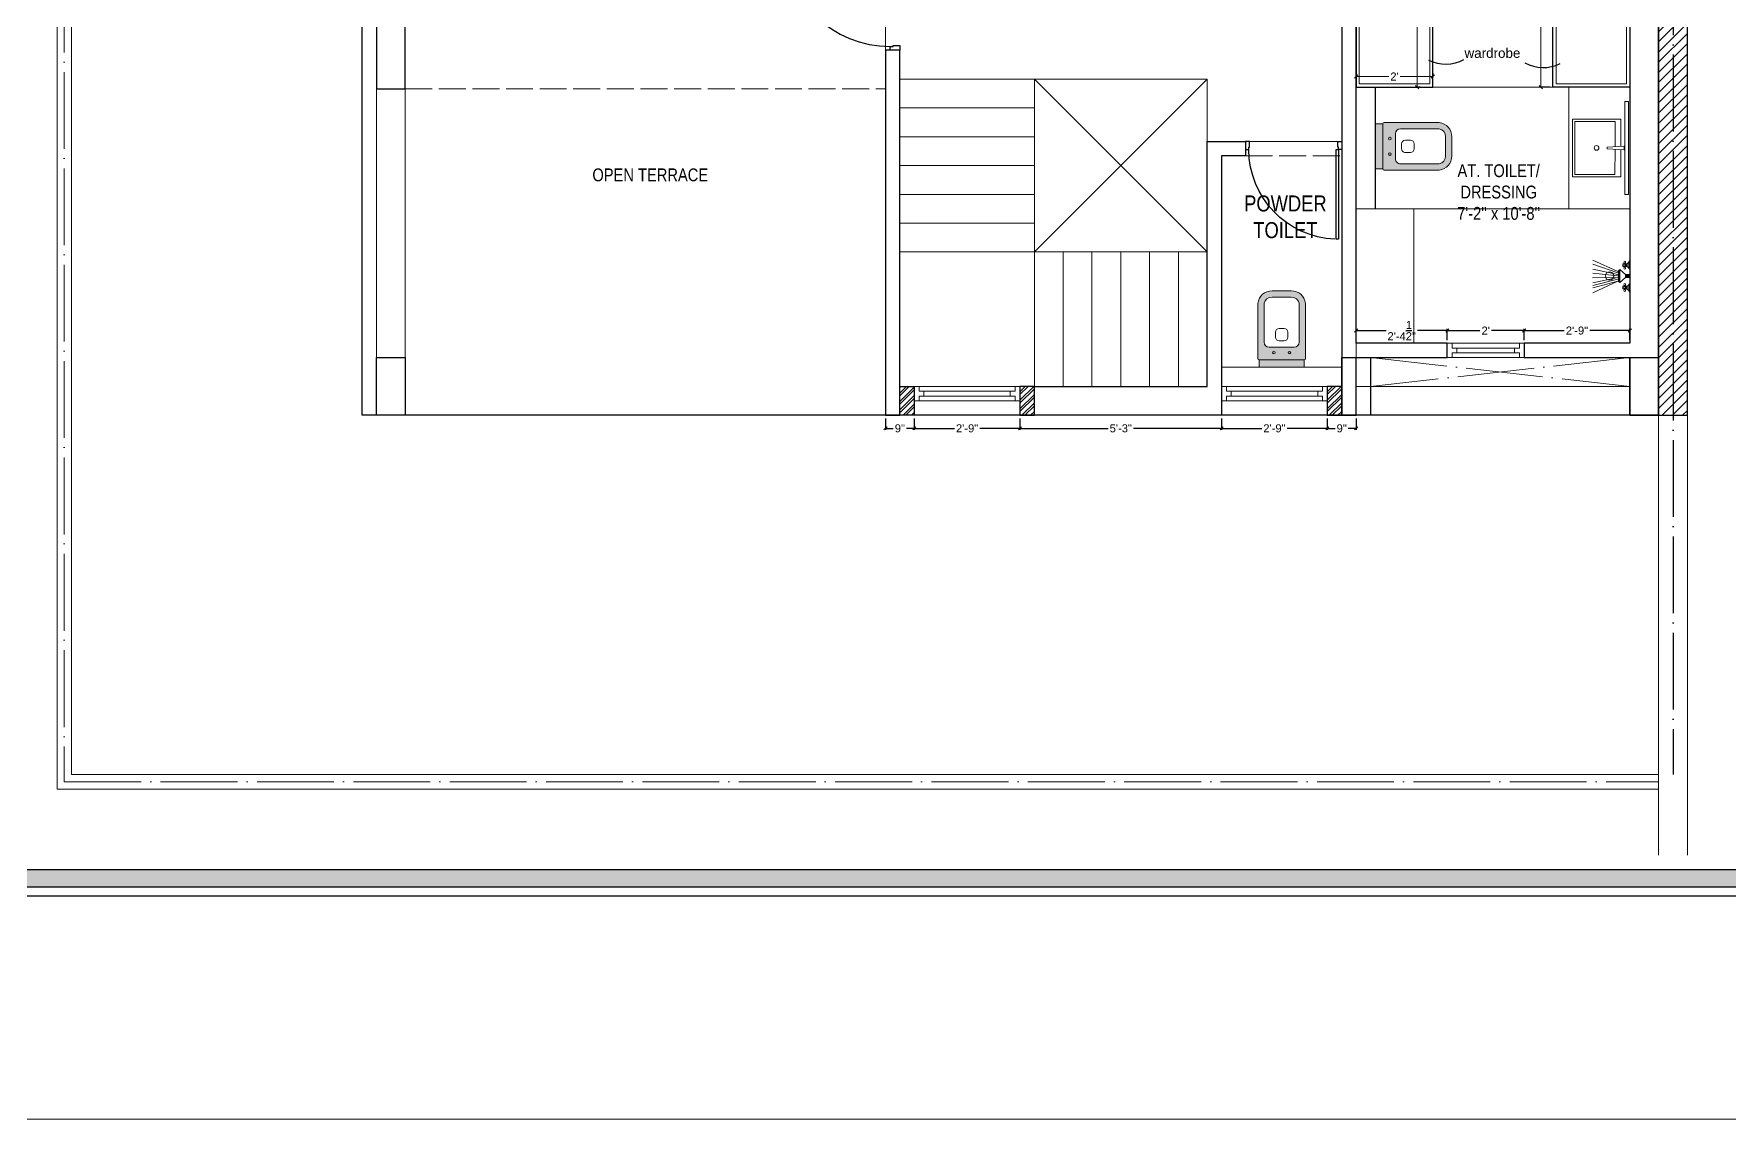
# Model space of a CAD drawing. Header units: millimetres. Extents: x 56222 to 3066687, y -650199 to -121287.
# Drawn here: x 150692 to 151222, y -178336 to -177997 of the extents above; entities that cross this region are included whole.
import ezdxf

# ---------------------------------------------------------------- set-up
doc = ezdxf.new("R2010")
doc.units = ezdxf.units.MM
doc.header["$MEASUREMENT"] = 0
doc.header["$PDMODE"] = 35
doc.linetypes.add('ACAD_ISO02W100', pattern=[15, 12, -3])
doc.linetypes.add('ACAD_ISO04W100', pattern=[30, 24, -3, 0, -3])
doc.layers.get('Defpoints').update_dxf_attribs({"color": 220})
doc.layers.add('AR DOOR', color=40, linetype='Continuous')
doc.layers.add('AR ELE-5', color=134, linetype='Continuous')
for name, color, linetype, lineweight in [('COLUMN', 1, 'Continuous', 30), ('dim05', 1, 'Continuous', 13), ('ELEVATION ( SPIRAL STAIR )', 250, 'Continuous', 9), ('FIRST FLOOR', 7, 'Continuous', 9), ('FIRST FLOOR ( TEXT )', 7, 'Continuous', 9), ('FIRST FLOOR_( STAIR )', 251, 'Continuous', 9), ('FURNITURE', 32, 'Continuous', 9), ('GROUND FLOOR', 7, 'Continuous', 9), ('GROUND FLOOR  ( HATCH )', 251, 'Continuous', 9), ('GROUND FLOOR  ( PLINE )', 251, 'Continuous', 30), ('Labelling', 1, 'Continuous', 25), ('NAME PLATE', 7, 'Continuous', 25), ('SECOND FLOOR', 7, 'Continuous', 9), ('SECOND FLOOR  ( PLINE )', 251, 'Continuous', 30), ('SECOND FLOOR ( DW_RAIL )', 7, 'Continuous', 9), ('SECOND FLOOR ( PLine )', 7, 'Continuous', 30), ('SECOND FLOOR ( TEXT )', 7, 'Continuous', 9), ('UTILITY', 48, 'Continuous', 9), ('wall', 7, 'Continuous', 30), ('X_PLOT', 1, 'Continuous', 9), ('XX~SLAB ( BEAM )~ ( DIM )', 7, 'Continuous', 9)]:
    doc.layers.add(name, color=color, linetype=linetype, lineweight=lineweight)
doc.layers.add('XX~SLAB ( PLINE )', color=251, linetype='Continuous', plot=False)
doc.styles.add('Arial', font='arial.ttf')
doc.styles.add("Cn_BT_0'-0", font='swissc.ttf')
doc.styles.add('KATHA', font='swissc.ttf')
doc.styles.get("Standard").update_dxf_attribs({"font": 'arial.ttf', "height": 6})
doc.styles.add('style4', font='ARIALN.TTF')
doc.dimstyles.new('ISO-25', dxfattribs={"dimtxt": 2.5, "dimasz": 1, "dimexe": 0.5, "dimexo": 1, "dimtad": 0, "dimdec": 1, "dimlunit": 4, "dimtxsty": 'Standard', "dimblk": 'OBLIQUE', "dimcen": 2.5, "dimclrd": 1, "dimclre": 1, "dimclrt": 5, "dimadec": 0, "dimazin": 0, "dimtfac": 1, "dimtdec": 1, "dimtmove": 0, "dimatfit": 3, "dimfxl": 1, "dimlwd": -1, "dimarcsym": 0})

# ---------------------------------------------------------------- blocks, each defined once
blk = doc.blocks.new('LAYOUT FILE')
at = {"layer": 'NAME PLATE', "true_color": 0xd39e00}
h = blk.add_hatch(color=42, dxfattribs=at)
h.paths.add_polyline_path([(3346889.83, -513806.18), (3346889.83, -514260.7), (3347535.56, -514260.7), (3347535.56, -513806.18)])
h.paths.add_polyline_path([(3346894.36, -513810.71), (3347531.03, -513810.71), (3347531.03, -514256.17), (3346894.36, -514256.17)], flags=16)
at = {"layer": 'NAME PLATE', "color": 42, "true_color": 0xd39e00}
for points in [[(3346887.56, -513803.91), (3347537.83, -513803.91), (3347537.83, -514262.96), (3346887.56, -514262.96)], [(3346889.83, -513806.18), (3347535.56, -513806.18), (3347535.56, -514260.7), (3346889.83, -514260.7)], [(3346894.36, -513810.71), (3347531.03, -513810.71), (3347531.03, -514256.17), (3346894.36, -514256.17)]]:
    blk.add_lwpolyline(points, close=True, dxfattribs=at)
blk = doc.blocks.new('A$C3EC62B37')
at = {"layer": 'FURNITURE', "lineweight": 30, "ltscale": 0.25, "true_color": 0xffffff}
h = blk.add_hatch(color=7, dxfattribs=at)
h.dxf.hatch_style = 1
h.paths.add_polyline_path([(-12.22, 0), (-12.22, 2.35), (-26.26, 2.35), (-26.26, 0)])
h.paths.add_polyline_path([(-26.26, 2.35), (-12.22, 2.35, 0.414214), (-11.83, 2.74), (-11.83, 19.96, 0.388639), (-16.24, 23.87), (-22.38, 23.87, 0.379499), (-26.65, 19.96), (-26.65, 2.74, 0.414214)])
h.paths.add_polyline_path([(-15.35, 6.26), (-23.13, 6.26, -0.414214), (-24.7, 7.83), (-24.7, 19.96, -0.349567), (-22.37, 21.91), (-16.24, 21.91, -0.364948), (-13.78, 19.96), (-13.78, 7.83, -0.414214)], flags=16)
h.paths.add_polyline_path([(-18.46, 8.22), (-20.02, 8.22, -0.414214), (-21.2, 9.39), (-21.2, 10.96, -0.414214), (-20.02, 12.13), (-18.46, 12.13, -0.414214), (-17.28, 10.96), (-17.28, 9.39, -0.414214)], flags=0)
h.paths.add_polyline_path([(-22.06, 4.53, -1), (-21.27, 4.53, -1)], flags=16)
at = {"layer": 'FURNITURE', "color": 0, "linetype": 'ByBlock', "lineweight": -2}
for p, q in [((-22.24, 23.87), (-16.24, 23.87)), ((-22.24, 21.91), (-16.24, 21.91)), ((-26.65, 2.74), (-26.65, 19.96)), ((-24.7, 7.83), (-24.7, 19.96)), ((-13.78, 7.83), (-13.78, 19.96)), ((-11.83, 2.74), (-11.83, 19.96)), ((-21.2, 9.39), (-21.2, 10.96)), ((-20.02, 12.13), (-18.46, 12.13)), ((-17.28, 9.39), (-17.28, 10.96)), ((-23.13, 6.26), (-15.35, 6.26)), ((-20.02, 8.22), (-18.46, 8.22)), ((-26.26, 2.35), (-12.22, 2.35)), ((-26.26, 2.35), (-26.26, 0)), ((-26.26, 0), (-12.22, 0)), ((-26.26, 0), (-12.22, 0)), ((-12.22, 2.35), (-12.22, 0))]:
    blk.add_line(p, q, dxfattribs=at)
for centre in [(-21.66, 4.53), (-16.81, 4.53)]:
    blk.add_circle(centre, 0.391, dxfattribs=at)
for centre, radius, start, end in [((-22.31, 19.5), 4.37, 89.0873, 174.0395), ((-22.31, 19.48), 2.44, 88.437, 168.6348), ((-16.17, 19.5), 4.37, 5.9605, 90.9127), ((-16.17, 19.48), 2.44, 11.3652, 91.563), ((-20.02, 10.96), 1.17, 90, 180), ((-18.46, 10.96), 1.17, 0, 90), ((-23.13, 7.83), 1.57, 180, 270), ((-20.02, 9.39), 1.17, 180, 270), ((-18.46, 9.39), 1.17, 270, 0), ((-15.35, 7.83), 1.57, 270, 0), ((-26.26, 2.74), 0.391, 180, 270), ((-12.22, 2.74), 0.391, 270, 0)]:
    blk.add_arc(centre, radius, start, end, dxfattribs=at)
blk = doc.blocks.new('*U571')
for points in [[(-40, 0), (0, 0), (0, 30), (10, 30), (10, 100), (-40, 100)], [(0, 0), (0, -1120), (30, -1120), (30, 0)], [(1160, 0), (1120, 0), (1120, 30), (1110, 30), (1110, 100), (1160, 100)]]:
    blk.add_lwpolyline(points, close=True)
at = {"layer": 'AR ELE-5', "linetype": 'ByBlock', "ltscale": 15}
blk.add_arc((-2, 1), 1122, 272.373, 359.9653, dxfattribs=at)
blk = doc.blocks.new('*U255')
for points in [[(0, 0), (0, 1120), (-30, 1120), (-30, 0)], [(40, 0), (0, 0), (0, -30), (-10, -30), (-10, -100), (40, -100)], [(-1160, 0), (-1120, 0), (-1120, -30), (-1110, -30), (-1110, -100), (-1160, -100)]]:
    blk.add_lwpolyline(points, close=True)
at = {"layer": 'AR ELE-5', "linetype": 'ByBlock', "ltscale": 15}
blk.add_arc((2, -1), 1122, 92.373, 179.9653, dxfattribs=at)
blk = doc.blocks.new('_Oblique')
at = {"layer": 'wall', "color": 0, "lineweight": -2}
blk.add_line((-0.5, -0.5), (0.5, 0.5), dxfattribs=at)
blk = doc.blocks.new('*D592')
at = {"layer": 'Defpoints', "color": 0, "transparency": 16777216}
for p in [(151166.71, -177966.61), (151162.94, -178014.11), (151166.71, -178014.11)]:
    blk.add_point(p, dxfattribs=at)
at = {"layer": 'dim05', "color": 1, "linetype": 'Continuous', "lineweight": -2, "transparency": 16777216}
for p, q in [((151165.71, -177966.61), (151162.44, -177966.61)), ((151165.71, -178014.11), (151162.44, -178014.11))]:
    blk.add_line(p, q, dxfattribs=at)
at = {"layer": 'dim05', "color": 1, "linetype": 'Continuous', "transparency": 16777216}
for p, q in [((151162.94, -177966.61), (151162.94, -177988.53)), ((151162.94, -178014.11), (151162.94, -177992.18))]:
    blk.add_line(p, q, dxfattribs=at)
at = {"layer": 'dim05', "color": 1, "transparency": 16777216}
for p, rotation in [((151162.94, -177966.61), 90), ((151162.94, -178014.11), 270)]:
    blk.add_blockref('_Oblique', p, dxfattribs=dict(at, rotation=rotation))
at = {"layer": 'dim05', "color": 5, "lineweight": 25, "transparency": 16777216, "insert": (151162.94, -177990.36), "char_height": 2.5, "attachment_point": 5, "rotation": 90, "style": 'Arial'}
blk.add_mtext("4'", dxfattribs=at)
blk = doc.blocks.new('*D593')
at = {"layer": 'Defpoints', "color": 0, "transparency": 16777216}
for p in [(151126.21, -177966.61), (151124.31, -178014.11), (151126.21, -178014.11)]:
    blk.add_point(p, dxfattribs=at)
at = {"layer": 'dim05', "color": 1, "linetype": 'Continuous', "lineweight": -2, "transparency": 16777216}
for p, q in [((151125.21, -177966.61), (151123.81, -177966.61)), ((151125.21, -178014.11), (151123.81, -178014.11))]:
    blk.add_line(p, q, dxfattribs=at)
at = {"layer": 'dim05', "color": 1, "linetype": 'Continuous', "transparency": 16777216}
for p, q in [((151124.31, -177966.61), (151124.31, -177988.53)), ((151124.31, -178014.11), (151124.31, -177992.18))]:
    blk.add_line(p, q, dxfattribs=at)
at = {"layer": 'dim05', "color": 1, "transparency": 16777216}
for p, rotation in [((151124.31, -177966.61), 90), ((151124.31, -178014.11), 270)]:
    blk.add_blockref('_Oblique', p, dxfattribs=dict(at, rotation=rotation))
at = {"layer": 'dim05', "color": 5, "lineweight": 25, "transparency": 16777216, "insert": (151124.31, -177990.36), "char_height": 2.5, "attachment_point": 5, "rotation": 90, "style": 'Arial'}
blk.add_mtext("4'", dxfattribs=at)
blk = doc.blocks.new('*D594')
at = {"layer": 'Defpoints', "color": 0, "transparency": 16777216}
for p in [(151105.21, -178010.8), (151129.21, -178010.8), (151129.21, -178010.8)]:
    blk.add_point(p, dxfattribs=at)
at = {"layer": 'dim05', "color": 1, "linetype": 'Continuous', "lineweight": -2, "transparency": 16777216}
for p, q in [((151105.21, -178009.8), (151105.21, -178010.3)), ((151129.21, -178009.8), (151129.21, -178010.3))]:
    blk.add_line(p, q, dxfattribs=at)
at = {"layer": 'dim05', "color": 1, "linetype": 'Continuous', "transparency": 16777216}
for p, q in [((151105.21, -178010.8), (151115.41, -178010.8)), ((151129.21, -178010.8), (151119.01, -178010.8))]:
    blk.add_line(p, q, dxfattribs=at)
at = {"layer": 'dim05', "color": 1, "transparency": 16777216, "rotation": 180}
blk.add_blockref('_Oblique', (151105.21, -178010.8), dxfattribs=at)
at = {"layer": 'dim05', "color": 1, "transparency": 16777216}
blk.add_blockref('_Oblique', (151129.21, -178010.8), dxfattribs=at)
at = {"layer": 'dim05', "color": 5, "lineweight": 25, "transparency": 16777216, "insert": (151117.21, -178010.8), "char_height": 2.5, "attachment_point": 5, "style": 'Arial'}
blk.add_mtext("2'", dxfattribs=at)
blk = doc.blocks.new('A$C07311617')
at = {"layer": 'UTILITY'}
h = blk.add_hatch(color=7, dxfattribs=at)
h.paths.add_polyline_path([(-3.13, 2.02), (-3.13, 0), (-3.74, 0), (-3.74, 0.46), (-3.74, 1.42)])
h.paths.add_polyline_path([(-3.13, 0), (-3.13, -0.46), (-3.13, -2.02), (-3.74, -1.59), (-3.74, -0.46), (-3.74, 0)])
h = blk.add_hatch(color=7, dxfattribs=at)
h.paths.add_polyline_path([(0, 0.46), (0, 0), (-1.35, 0), (-1.35, 0.46)])
h.paths.add_polyline_path([(0, 0), (0, -0.46), (-1.35, -0.46), (-1.35, 0)])
at = {"layer": 'UTILITY', "color": 7}
for p, q in [((-3.74, 1.42), (-11.52, 4.9)), ((-3.74, 0.94), (-11.52, 3.66)), ((-3.74, 0.46), (-11.52, 2.15)), ((-3.74, 0), (-11.52, 0.93)), ((-3.13, 2.02), (-3.74, 1.42)), ((-3.13, -0.46), (-3.13, 2.02)), ((-1.35, 0.46), (-3.13, 2.02)), ((-3.13, 0.46), (-3.13, 1.42)), ((-1.74, 3.79), (-1.74, 4.05)), ((-1.74, 2.99), (-1.74, 2.72)), ((-1.47, 3.79), (-1.47, 4.05)), ((-1.47, 2.99), (-1.47, 2.72)), ((-1.35, -0.46), (-1.35, 0.46)), ((-1.35, 0.46), (0, 0.46)), ((-0.8, 3.9), (-0.8, 2.88)), ((-0.27, 2.44), (-0.27, 4.33)), ((0, -0.46), (0, 0.46)), ((-3.74, -0.46), (-11.62, -0.61)), ((-3.74, -0.46), (-11.57, -2.09)), ((-3.74, -1.03), (-11.52, -2.96)), ((-3.74, -1.59), (-11.52, -5.3)), ((-3.74, -1.59), (-11.52, -3.73)), ((-3.74, -1.59), (-3.13, -2.02)), ((-3.13, -0.46), (-3.13, -2.02)), ((-1.35, -0.46), (-3.13, -2.02)), ((-1.74, -3.22), (-1.74, -2.95)), ((-1.74, -4.02), (-1.74, -4.29)), ((-1.47, -3.22), (-1.47, -2.95)), ((-1.47, -4.02), (-1.47, -4.29)), ((-1.35, -0.46), (0, -0.46)), ((-0.8, -4.13), (-0.8, -3.11)), ((-0.27, -2.68), (-0.27, -4.56))]:
    blk.add_line(p, q, dxfattribs=at)
for points in [[(-1.35, 0.46), (-3.13, 2.02)], [(-3.13, -2.02), (-1.35, -0.46)]]:
    blk.add_lwpolyline(points, dxfattribs=at)
for points in [[(-1.07, 2.99), (-2.14, 2.99), (-2.14, 3.79), (-1.07, 3.79)], [(-1.07, -3.22), (-2.14, -3.22), (-2.14, -4.02), (-1.07, -4.02)]]:
    blk.add_lwpolyline(points, close=True, dxfattribs=at)
for centre, radius in [((-6.31, 0), 1.33), ((-1.6, 4.32), 0.298), ((-1.6, 3.39), 0.298), ((-1.6, 2.45), 0.298), ((-1.6, -2.69), 0.298), ((-1.6, -3.62), 0.298), ((-1.6, -4.55), 0.298)]:
    blk.add_circle(centre, radius, dxfattribs=at)
for centre, start, end in [((-1.47, 5.26), 285.2551, 344.7449), ((-1.47, 1.52), 15.2551, 74.7449), ((-1.47, -1.75), 285.2551, 344.7449), ((-1.47, -5.49), 15.2551, 74.7449)]:
    blk.add_arc(centre, 1.52, start, end, dxfattribs=at)
blk = doc.blocks.new('*D598')
at = {"layer": 'Defpoints', "color": 0, "transparency": 16777216}
for p in [(150958.21, -178116.61), (150967.21, -178116.61), (150967.21, -178120.7)]:
    blk.add_point(p, dxfattribs=at)
at = {"layer": 'dim05', "color": 5, "linetype": 'Continuous', "lineweight": -2, "transparency": 16777216}
for p, q in [((150958.21, -178117.61), (150958.21, -178121.2)), ((150967.21, -178117.61), (150967.21, -178121.2))]:
    blk.add_line(p, q, dxfattribs=at)
at = {"layer": 'dim05', "color": 5, "linetype": 'Continuous', "lineweight": 30, "transparency": 16777216}
for p, q in [((150958.21, -178120.7), (150960.65, -178120.7)), ((150967.21, -178120.7), (150964.77, -178120.7))]:
    blk.add_line(p, q, dxfattribs=at)
at = {"layer": 'dim05', "color": 5, "lineweight": 30, "transparency": 16777216, "rotation": 180}
blk.add_blockref('_Oblique', (150958.21, -178120.7), dxfattribs=at)
at = {"layer": 'dim05', "color": 5, "lineweight": 30, "transparency": 16777216}
blk.add_blockref('_Oblique', (150967.21, -178120.7), dxfattribs=at)
at = {"layer": 'dim05', "color": 5, "lineweight": 30, "transparency": 16777216, "insert": (150962.71, -178120.7), "char_height": 2.5, "attachment_point": 5, "style": 'Arial'}
blk.add_mtext('9"', dxfattribs=at)
blk = doc.blocks.new('*D599')
at = {"layer": 'Defpoints', "color": 0, "transparency": 16777216}
for p in [(150967.21, -178116.61), (151000.21, -178116.61), (151000.21, -178120.7)]:
    blk.add_point(p, dxfattribs=at)
at = {"layer": 'dim05', "color": 5, "linetype": 'Continuous', "lineweight": -2, "transparency": 16777216}
for p, q in [((150967.21, -178117.61), (150967.21, -178121.2)), ((151000.21, -178117.61), (151000.21, -178121.2))]:
    blk.add_line(p, q, dxfattribs=at)
at = {"layer": 'dim05', "color": 5, "linetype": 'Continuous', "lineweight": 30, "transparency": 16777216}
for p, q in [((150967.21, -178120.7), (150979.74, -178120.7)), ((151000.21, -178120.7), (150987.68, -178120.7))]:
    blk.add_line(p, q, dxfattribs=at)
at = {"layer": 'dim05', "color": 5, "lineweight": 30, "transparency": 16777216, "rotation": 180}
blk.add_blockref('_Oblique', (150967.21, -178120.7), dxfattribs=at)
at = {"layer": 'dim05', "color": 5, "lineweight": 30, "transparency": 16777216}
blk.add_blockref('_Oblique', (151000.21, -178120.7), dxfattribs=at)
at = {"layer": 'dim05', "color": 5, "lineweight": 30, "transparency": 16777216, "insert": (150983.71, -178120.7), "char_height": 2.5, "attachment_point": 5, "style": 'Arial'}
blk.add_mtext('2\'-9"', dxfattribs=at)
blk = doc.blocks.new('*D600')
at = {"layer": 'Defpoints', "color": 0, "transparency": 16777216}
for p in [(151000.21, -178116.61), (151063.21, -178116.61), (151063.21, -178120.7)]:
    blk.add_point(p, dxfattribs=at)
at = {"layer": 'dim05', "color": 5, "linetype": 'Continuous', "lineweight": -2, "transparency": 16777216}
for p, q in [((151000.21, -178117.61), (151000.21, -178121.2)), ((151063.21, -178117.61), (151063.21, -178121.2))]:
    blk.add_line(p, q, dxfattribs=at)
at = {"layer": 'dim05', "color": 5, "linetype": 'Continuous', "lineweight": 30, "transparency": 16777216}
for p, q in [((151000.21, -178120.7), (151027.76, -178120.7)), ((151063.21, -178120.7), (151035.66, -178120.7))]:
    blk.add_line(p, q, dxfattribs=at)
at = {"layer": 'dim05', "color": 5, "lineweight": 30, "transparency": 16777216, "rotation": 180}
blk.add_blockref('_Oblique', (151000.21, -178120.7), dxfattribs=at)
at = {"layer": 'dim05', "color": 5, "lineweight": 30, "transparency": 16777216}
blk.add_blockref('_Oblique', (151063.21, -178120.7), dxfattribs=at)
at = {"layer": 'dim05', "color": 5, "lineweight": 30, "transparency": 16777216, "insert": (151031.71, -178120.7), "char_height": 2.5, "attachment_point": 5, "style": 'Arial'}
blk.add_mtext('5\'-3"', dxfattribs=at)
blk = doc.blocks.new('*D601')
at = {"layer": 'Defpoints', "color": 0, "transparency": 16777216}
for p in [(151063.21, -178116.61), (151096.21, -178116.61), (151096.21, -178120.7)]:
    blk.add_point(p, dxfattribs=at)
at = {"layer": 'dim05', "color": 5, "linetype": 'Continuous', "lineweight": -2, "transparency": 16777216}
for p, q in [((151063.21, -178117.61), (151063.21, -178121.2)), ((151096.21, -178117.61), (151096.21, -178121.2))]:
    blk.add_line(p, q, dxfattribs=at)
at = {"layer": 'dim05', "color": 5, "linetype": 'Continuous', "lineweight": 30, "transparency": 16777216}
for p, q in [((151063.21, -178120.7), (151075.74, -178120.7)), ((151096.21, -178120.7), (151083.68, -178120.7))]:
    blk.add_line(p, q, dxfattribs=at)
at = {"layer": 'dim05', "color": 5, "lineweight": 30, "transparency": 16777216, "rotation": 180}
blk.add_blockref('_Oblique', (151063.21, -178120.7), dxfattribs=at)
at = {"layer": 'dim05', "color": 5, "lineweight": 30, "transparency": 16777216}
blk.add_blockref('_Oblique', (151096.21, -178120.7), dxfattribs=at)
at = {"layer": 'dim05', "color": 5, "lineweight": 30, "transparency": 16777216, "insert": (151079.71, -178120.7), "char_height": 2.5, "attachment_point": 5, "style": 'Arial'}
blk.add_mtext('2\'-9"', dxfattribs=at)
blk = doc.blocks.new('*D602')
at = {"layer": 'Defpoints', "color": 0, "transparency": 16777216}
for p in [(151096.21, -178116.61), (151105.21, -178116.61), (151105.21, -178120.7)]:
    blk.add_point(p, dxfattribs=at)
at = {"layer": 'dim05', "color": 5, "linetype": 'Continuous', "lineweight": -2, "transparency": 16777216}
for p, q in [((151096.21, -178117.61), (151096.21, -178121.2)), ((151105.21, -178117.61), (151105.21, -178121.2))]:
    blk.add_line(p, q, dxfattribs=at)
at = {"layer": 'dim05', "color": 5, "linetype": 'Continuous', "lineweight": 30, "transparency": 16777216}
for p, q in [((151096.21, -178120.7), (151098.65, -178120.7)), ((151105.21, -178120.7), (151102.77, -178120.7))]:
    blk.add_line(p, q, dxfattribs=at)
at = {"layer": 'dim05', "color": 5, "lineweight": 30, "transparency": 16777216, "rotation": 180}
blk.add_blockref('_Oblique', (151096.21, -178120.7), dxfattribs=at)
at = {"layer": 'dim05', "color": 5, "lineweight": 30, "transparency": 16777216}
blk.add_blockref('_Oblique', (151105.21, -178120.7), dxfattribs=at)
at = {"layer": 'dim05', "color": 5, "lineweight": 30, "transparency": 16777216, "insert": (151100.71, -178120.7), "char_height": 2.5, "attachment_point": 5, "style": 'Arial'}
blk.add_mtext('9"', dxfattribs=at)
blk = doc.blocks.new('*D603')
at = {"layer": 'Defpoints', "color": 0, "transparency": 16777216}
for p in [(151133.7, -178090.16), (151105.21, -178094.11), (151133.7, -178094.11)]:
    blk.add_point(p, dxfattribs=at)
at = {"layer": 'dim05', "color": 5, "linetype": 'Continuous', "lineweight": -2, "transparency": 16777216}
for p, q in [((151105.21, -178093.11), (151105.21, -178089.66)), ((151133.7, -178093.11), (151133.7, -178089.66))]:
    blk.add_line(p, q, dxfattribs=at)
at = {"layer": 'dim05', "color": 5, "linetype": 'Continuous', "lineweight": 30, "transparency": 16777216}
for p, q in [((151105.21, -178090.16), (151114.58, -178090.16)), ((151133.7, -178090.16), (151124.34, -178090.16))]:
    blk.add_line(p, q, dxfattribs=at)
at = {"layer": 'dim05', "color": 5, "lineweight": 30, "transparency": 16777216, "rotation": 180}
blk.add_blockref('_Oblique', (151105.21, -178090.16), dxfattribs=at)
at = {"layer": 'dim05', "color": 5, "lineweight": 30, "transparency": 16777216}
blk.add_blockref('_Oblique', (151133.7, -178090.16), dxfattribs=at)
at = {"layer": 'dim05', "color": 5, "lineweight": 30, "transparency": 16777216, "insert": (151119.46, -178090.16), "char_height": 2.5, "attachment_point": 5, "style": 'Arial'}
blk.add_mtext('2\'-4{\\H1x;\\S1/2;}"', dxfattribs=at)
blk = doc.blocks.new('*D604')
at = {"layer": 'Defpoints', "color": 0, "transparency": 16777216}
for p in [(151157.7, -178090.16), (151133.7, -178094.11), (151157.7, -178094.11)]:
    blk.add_point(p, dxfattribs=at)
at = {"layer": 'dim05', "color": 5, "linetype": 'Continuous', "lineweight": -2, "transparency": 16777216}
for p, q in [((151133.7, -178093.11), (151133.7, -178089.66)), ((151157.7, -178093.11), (151157.7, -178089.66))]:
    blk.add_line(p, q, dxfattribs=at)
at = {"layer": 'dim05', "color": 5, "linetype": 'Continuous', "lineweight": 30, "transparency": 16777216}
for p, q in [((151133.7, -178090.16), (151143.91, -178090.16)), ((151157.7, -178090.16), (151147.5, -178090.16))]:
    blk.add_line(p, q, dxfattribs=at)
at = {"layer": 'dim05', "color": 5, "lineweight": 30, "transparency": 16777216, "rotation": 180}
blk.add_blockref('_Oblique', (151133.7, -178090.16), dxfattribs=at)
at = {"layer": 'dim05', "color": 5, "lineweight": 30, "transparency": 16777216}
blk.add_blockref('_Oblique', (151157.7, -178090.16), dxfattribs=at)
at = {"layer": 'dim05', "color": 5, "lineweight": 30, "transparency": 16777216, "insert": (151145.7, -178090.16), "char_height": 2.5, "attachment_point": 5, "style": 'Arial'}
blk.add_mtext("2'", dxfattribs=at)
blk = doc.blocks.new('*D605')
at = {"layer": 'Defpoints', "color": 0, "transparency": 16777216}
for p in [(151190.71, -178090.16), (151157.7, -178094.11), (151190.71, -178094.11)]:
    blk.add_point(p, dxfattribs=at)
at = {"layer": 'dim05', "color": 5, "linetype": 'Continuous', "lineweight": -2, "transparency": 16777216}
for p, q in [((151157.7, -178093.11), (151157.7, -178089.66)), ((151190.71, -178093.11), (151190.71, -178089.66))]:
    blk.add_line(p, q, dxfattribs=at)
at = {"layer": 'dim05', "color": 5, "linetype": 'Continuous', "lineweight": 30, "transparency": 16777216}
for p, q in [((151157.7, -178090.16), (151170.24, -178090.16)), ((151190.71, -178090.16), (151178.18, -178090.16))]:
    blk.add_line(p, q, dxfattribs=at)
at = {"layer": 'dim05', "color": 5, "lineweight": 30, "transparency": 16777216, "rotation": 180}
blk.add_blockref('_Oblique', (151157.7, -178090.16), dxfattribs=at)
at = {"layer": 'dim05', "color": 5, "lineweight": 30, "transparency": 16777216}
blk.add_blockref('_Oblique', (151190.71, -178090.16), dxfattribs=at)
at = {"layer": 'dim05', "color": 5, "lineweight": 30, "transparency": 16777216, "insert": (151174.21, -178090.16), "char_height": 2.5, "attachment_point": 5, "style": 'Arial'}
blk.add_mtext('2\'-9"', dxfattribs=at)

msp = doc.modelspace()

# ---------------------------------------------------------------- hatches: boundary and pattern name
at = {"layer": 'GROUND FLOOR  ( HATCH )'}
h = msp.add_hatch(dxfattribs=at)
h.set_pattern_fill('ANSI31', color=6, scale=18, style=0)
h.set_pattern_definition([(45, (34668.0232, -15497.4311), (-1.590990258, 1.590990258), [])])
h.paths.add_polyline_path([(151208.7092, -177773.1055), (151199.7092, -177773.1055), (151199.7092, -178116.6055), (151208.7092, -178116.6055)])
at = {"layer": 'GROUND FLOOR  ( PLINE )', "lineweight": 5}
h = msp.add_hatch(dxfattribs=at)
h.set_pattern_fill('ANSI32', color=3, scale=5)
h.set_pattern_definition([(45, (1731.0656, -729.5628), (-1.325825215, 1.325825215), []), (45, (1731.9495, -729.5628), (-1.325825215, 1.325825215), [])])
h.paths.add_polyline_path([(150967.2092, -178107.6055), (150962.7092, -178107.6055), (150962.7092, -178116.6055), (150967.2092, -178116.6055)])
h.paths.add_polyline_path([(151004.7092, -178107.6055), (151000.2092, -178107.6055), (151000.2092, -178116.6055), (151004.7092, -178116.6055)])
h.paths.add_polyline_path([(151100.7092, -178107.6055), (151100.7092, -178116.6055)], flags=17)
h = msp.add_hatch(dxfattribs=at)
h.set_pattern_fill('ANSI32', color=3, scale=5)
h.set_pattern_definition([(45, (1827.0656, -729.5628), (-1.325825215, 1.325825215), []), (45, (1827.9495, -729.5628), (-1.325825215, 1.325825215), [])])
h.paths.add_polyline_path([(151100.7092, -178107.6055), (151096.2092, -178107.6055), (151096.2092, -178116.6055), (151100.7092, -178116.6055)])
h.paths.add_polyline_path([(151196.7092, -178107.6055), (151196.7092, -178116.6055)], flags=17)

# ---------------------------------------------------------------- linework, layer by layer
at = {"layer": 'COLUMN'}
for points in [[(150799.2092, -178098.6055), (150808.2092, -178098.6055), (150808.2092, -178116.6055), (150799.2092, -178116.6055)], [(151100.7092, -178098.6055), (151109.7092, -178098.6055), (151109.7092, -178116.6055), (151100.7092, -178116.6055)], [(151190.7092, -178098.6055), (151199.7092, -178098.6055), (151199.7092, -178116.6055), (151190.7092, -178116.6055)]]:
    msp.add_lwpolyline(points, close=True, dxfattribs=at)
at = {"layer": 'ELEVATION ( SPIRAL STAIR )', "color": 5}
msp.add_lwpolyline([(151189.1619, -178047.6651), (151190.3184, -178047.6651), (151190.3184, -178018.5662), (151189.1619, -178018.5662)], close=True, dxfattribs=at)
at = {"layer": 'FIRST FLOOR', "color": 1}
msp.add_line((151004.7092, -178107.6055), (151004.7092, -178116.6055), dxfattribs=at)
at = {"layer": 'FIRST FLOOR_( STAIR )'}
for p, q in [((151004.7092, -178011.6055), (150962.7092, -178011.6055)), ((151004.7092, -178011.6055), (151004.7092, -178107.6055)), ((151004.7092, -178020.6055), (150962.7092, -178020.6055)), ((151004.7092, -178029.6055), (150962.7092, -178029.6055)), ((151004.7092, -178038.6055), (150962.7092, -178038.6055)), ((151004.7092, -178047.6055), (150962.7092, -178047.6055)), ((151004.7092, -178056.6055), (150962.7092, -178056.6055)), ((151058.7092, -178065.6055), (150962.7092, -178065.6055)), ((151013.7092, -178065.6055), (151013.7092, -178107.6055)), ((151022.7092, -178065.6055), (151022.7092, -178107.6055)), ((151031.7092, -178065.6055), (151031.7092, -178107.6055)), ((151040.7092, -178065.6055), (151040.7092, -178107.6055)), ((151049.7092, -178065.6055), (151049.7092, -178107.6055))]:
    msp.add_line(p, q, dxfattribs=at)
at = {"layer": 'FURNITURE'}
msp.add_line((151171.7092, -178052.1055), (151171.7092, -178014.1055), dxfattribs=at)
at = {"layer": 'FURNITURE', "lineweight": 30}
msp.add_lwpolyline([(151105.2092, -177966.6055), (151105.2092, -178014.1055), (151129.2092, -178014.1055), (151129.2092, -177966.6055), (151105.2092, -177966.6055)], dxfattribs=at)
at = {"layer": 'FURNITURE'}
for points in [[(151106.2092, -177967.6055), (151106.2092, -178013.1055), (151128.2092, -178013.1055), (151128.2092, -177967.6055)], [(151189.7092, -177967.6055), (151189.7092, -178013.1055), (151167.7092, -178013.1055), (151167.7092, -177967.6055)], [(151183.668, -178032.8263), (151183.6676, -178033.3979), (151188.9644, -178033.6558), (151188.9651, -178032.5756)], [(151105.2092, -178052.1055), (151123.2092, -178052.1055), (151123.2092, -178094.1055), (151105.2092, -178094.1055)]]:
    msp.add_lwpolyline(points, close=True, dxfattribs=at)
at = {"layer": 'FURNITURE', "lineweight": 30}
msp.add_lwpolyline([(151166.7092, -177966.6055), (151190.7092, -177966.6055), (151190.7092, -178014.1055), (151166.7092, -178014.1055)], close=True, dxfattribs=at)
at = {"layer": 'FURNITURE'}
for points in [[(151187.8842, -178033.6032), (151187.8697, -178042.1143), (151172.7758, -178042.1055), (151172.7964, -178024.1055), (151187.8903, -178024.1143), (151187.8848, -178032.6267)], [(151186.0838, -178033.5156), (151186.0698, -178041.3929), (151173.4964, -178041.3858), (151173.5161, -178024.8262), (151186.0894, -178024.8332), (151186.0843, -178032.7119)]]:
    msp.add_lwpolyline(points, dxfattribs=at)
msp.add_circle((151180.3227, -178033.1099), 0.7202, dxfattribs=at)
at = {"layer": 'GROUND FLOOR'}
for p, q in [((151199.7092, -177733.0566), (151199.7092, -178253.9895)), ((151208.7092, -177733.0566), (151208.7092, -178253.9895)), ((150699.4592, -177766.3555), (150699.4592, -178233.3555)), ((150703.9592, -177770.8555), (150703.9592, -178228.8555)), ((151105.2092, -178014.1055), (151190.7092, -178014.1055)), ((151105.2092, -178052.1055), (151190.7092, -178052.1055)), ((150703.9592, -178228.8555), (151199.7092, -178228.8555)), ((150699.4592, -178233.3555), (151199.7092, -178233.3555))]:
    msp.add_line(p, q, dxfattribs=at)
at = {"layer": 'GROUND FLOOR', "color": 1, "linetype": 'ACAD_ISO04W100'}
msp.add_line((151204.2092, -177733.0566), (151204.2092, -178116.6055), dxfattribs=at)
msp.add_lwpolyline([(151199.7092, -177768.6055), (150701.7092, -177768.6055), (150701.7092, -178231.1055), (151199.7092, -178231.1055)], dxfattribs=at)
at = {"layer": 'GROUND FLOOR', "color": 6, "lineweight": 30}
msp.add_lwpolyline([(151208.7092, -177773.1055), (151199.7092, -177773.1055), (151199.7092, -178116.6055), (151208.7092, -178116.6055)], close=True, dxfattribs=at)
at = {"layer": 'GROUND FLOOR  ( PLINE )'}
msp.add_lwpolyline([(151111.2092, -178014.1055), (151111.2092, -178052.1055)], dxfattribs=at)
at = {"layer": 'GROUND FLOOR  ( PLINE )', "color": 3}
for points in [[(150962.7092, -178107.6055), (150967.2092, -178107.6055), (150967.2092, -178116.6055), (150962.7092, -178116.6055)], [(151004.7092, -178107.6055), (151000.2092, -178107.6055), (151000.2092, -178116.6055), (151004.7092, -178116.6055)], [(151100.7092, -178107.6055), (151096.2092, -178107.6055), (151096.2092, -178116.6055), (151100.7092, -178116.6055)]]:
    msp.add_lwpolyline(points, close=True, dxfattribs=at)
at = {"layer": 'Labelling', "color": 1}
for centre, start, end in [((151133.2003, -177995.0423, 0.0693), 243.327677, 298.632473), ((151163.6127, -177996.136, 0.0693), 241.367527, 296.672323)]:
    msp.add_arc(centre, 11.8685, start, end, dxfattribs=at)
at = {"layer": 'SECOND FLOOR'}
for p, q in [((150799.2092, -177806.1055), (150799.2092, -178116.6055)), ((150808.2092, -178116.6055), (150808.2092, -177966.6055)), ((150958.2092, -178116.6055), (150958.2092, -177966.6055)), ((151100.7092, -177966.6055), (151100.7092, -178116.6055)), ((151105.2092, -177966.6055), (151105.2092, -178116.6055)), ((151190.7092, -177966.6055), (151190.7092, -178094.1055)), ((150958.2092, -178002.6055), (150962.7092, -178002.6055)), ((150962.7092, -178116.6055), (150962.7092, -178002.6055)), ((150808.2092, -178014.6055), (150799.2092, -178014.6055)), ((151058.7092, -178031.1055), (151058.7092, -178107.6055)), ((151100.7092, -178031.1055), (151058.7092, -178031.1055)), ((151070.7092, -178035.6055), (151063.2092, -178035.6055)), ((151063.2092, -178035.6055), (151063.2092, -178116.6055)), ((151105.2092, -178094.1055), (151190.7092, -178094.1055)), ((151100.7092, -178101.6055), (151063.2092, -178101.6055)), ((151105.2092, -178098.6055), (151190.7092, -178098.6055)), ((151190.7092, -178098.6055), (151190.7092, -178116.6055)), ((151058.7092, -178107.6055), (150962.7092, -178107.6055)), ((151100.7092, -178107.6055), (151063.2092, -178107.6055)), ((151190.7092, -178107.6055), (151105.2092, -178107.6055)), ((151199.7092, -178116.6055), (150799.2092, -178116.6055))]:
    msp.add_line(p, q, dxfattribs=at)
at = {"layer": 'SECOND FLOOR', "linetype": 'ACAD_ISO02W100', "ltscale": 0.7}
msp.add_line((151070.7092, -178035.6055), (151100.7092, -178035.6055), dxfattribs=at)
at = {"layer": 'SECOND FLOOR', "color": 1, "linetype": 'ACAD_ISO04W100'}
for p, q in [((151109.7092, -178098.6055), (151190.7092, -178107.6055)), ((151190.7092, -178098.6055), (151109.7092, -178107.6055))]:
    msp.add_line(p, q, dxfattribs=at)
at = {"layer": 'SECOND FLOOR', "color": 1, "linetype": 'ACAD_ISO02W100', "ltscale": 0.7}
msp.add_lwpolyline([(150808.2092, -178014.6055), (150958.2092, -178014.6055)], dxfattribs=at)
at = {"layer": 'SECOND FLOOR  ( PLINE )'}
for points in [[(151199.7092, -177806.1055), (151154.7092, -177806.1055), (151154.7092, -177810.6055), (151190.7092, -177810.6055), (151190.7092, -177962.1055), (151159.2092, -177962.1055), (151159.2092, -177966.6055), (151190.7092, -177966.6055), (151190.7092, -178094.1055), (151157.7041, -178094.1055), (151157.7041, -178098.6055), (151190.7092, -178098.6055), (151190.7092, -178116.6055), (151199.7092, -178116.6055)], [(150841.2092, -177962.1055), (150808.2092, -177962.1055), (150808.2092, -177913.3555), (150803.7092, -177913.3555), (150799.2092, -177913.3555), (150799.2092, -178014.6055), (150808.2092, -178014.6055), (150808.2092, -177966.6055), (150841.2092, -177966.6055)], [(150962.7092, -178002.6055), (150958.2092, -178002.6055), (150958.2092, -178116.6055), (150962.7092, -178116.6055)]]:
    msp.add_lwpolyline(points, close=True, dxfattribs=at)
at = {"layer": 'SECOND FLOOR ( DW_RAIL )', "color": 3}
for points in [[(151157.7041, -178094.1055), (151156.2041, -178094.1055), (151156.2041, -178095.6055), (151154.7041, -178095.6055), (151154.7041, -178097.1055), (151136.7041, -178097.1055), (151136.7041, -178095.6055), (151135.2041, -178095.6055), (151135.2041, -178094.1055), (151133.7041, -178094.1055), (151133.7041, -178098.6055), (151135.2041, -178098.6055), (151135.2041, -178097.1055), (151136.7041, -178097.1055), (151136.7041, -178095.6055), (151154.7041, -178095.6055), (151154.7041, -178097.1055), (151156.2041, -178097.1055), (151156.2041, -178098.6055), (151157.7041, -178098.6055), (151157.7041, -178094.1055), (151133.7041, -178094.1055), (151133.7041, -178098.6055), (151157.7041, -178098.6055)], [(151000.2092, -178107.6055), (150998.7092, -178107.6055), (150998.7092, -178109.1055), (150997.2092, -178109.1055), (150997.2092, -178110.6055), (150970.2092, -178110.6055), (150970.2092, -178109.1055), (150968.7092, -178109.1055), (150968.7092, -178107.6055), (150967.2092, -178107.6055), (150967.2092, -178112.1055), (150968.7092, -178112.1055), (150968.7092, -178110.6055), (150970.2092, -178110.6055), (150970.2092, -178109.1055), (150997.2092, -178109.1055), (150997.2092, -178110.6055), (150998.7092, -178110.6055), (150998.7092, -178112.1055), (151000.2092, -178112.1055), (151000.2092, -178107.6055), (150967.2092, -178107.6055), (150967.2092, -178112.1055), (151000.2092, -178112.1055)], [(151096.2092, -178107.6055), (151094.7092, -178107.6055), (151094.7092, -178109.1055), (151093.2092, -178109.1055), (151093.2092, -178110.6055), (151066.2092, -178110.6055), (151066.2092, -178109.1055), (151064.7092, -178109.1055), (151064.7092, -178107.6055), (151063.2092, -178107.6055), (151063.2092, -178112.1055), (151064.7092, -178112.1055), (151064.7092, -178110.6055), (151066.2092, -178110.6055), (151066.2092, -178109.1055), (151093.2092, -178109.1055), (151093.2092, -178110.6055), (151094.7092, -178110.6055), (151094.7092, -178112.1055), (151096.2092, -178112.1055), (151096.2092, -178107.6055), (151063.2092, -178107.6055), (151063.2092, -178112.1055), (151096.2092, -178112.1055)]]:
    msp.add_lwpolyline(points, close=True, dxfattribs=at)
at = {"layer": 'SECOND FLOOR ( PLine )'}
for points in [[(151105.2092, -178098.6055), (151133.7041, -178098.6055), (151133.7041, -178094.1055), (151105.2092, -178094.1055), (151105.2092, -177966.6055), (151129.2092, -177966.6055), (151129.2092, -177962.1055), (151100.7092, -177962.1055), (151100.7092, -177966.6055), (151100.7092, -177966.6055), (151100.7092, -178116.6055), (151105.2092, -178116.6055)], [(151063.2092, -178031.1055), (151070.7092, -178031.1055), (151070.7092, -178035.6055), (151063.2092, -178035.6055), (151063.2092, -178035.6055), (151063.2092, -178116.6055), (151004.7092, -178116.6055), (151004.7092, -178107.6055), (151058.7092, -178107.6055), (151058.7092, -178031.1055)]]:
    msp.add_lwpolyline(points, close=True, dxfattribs=at)
at = {"layer": 'X_PLOT', "linetype": 'ACAD_ISO04W100', "lineweight": 30}
msp.add_line((151204.2092, -177733.0566), (151204.2092, -178228.8555), dxfattribs=at)
at = {"layer": 'XX~SLAB ( BEAM )~ ( DIM )'}
for p, q in [((151058.7092, -178065.6055), (151004.7092, -178011.6055)), ((151004.7092, -178065.6055), (151058.7092, -178011.6055))]:
    msp.add_line(p, q, dxfattribs=at)
for points in [[(149747.6356, -177652.2174), (152273.4285, -177652.2174), (152273.4285, -178336.4491), (149747.6356, -178336.4491)], [(151004.7092, -178011.6055), (151058.7092, -178011.6055), (151058.7092, -178065.6055), (151004.7092, -178065.6055)]]:
    msp.add_lwpolyline(points, close=True, dxfattribs=at)
at = {"layer": 'XX~SLAB ( PLINE )'}
msp.add_lwpolyline([(150794.7092, -177806.1055), (151199.7092, -177806.1055), (151199.7092, -178116.6055), (151190.7092, -178116.6055), (151170.9045, -178116.6055), (151130.5674, -178116.6055), (151105.2092, -178116.6055), (150958.2092, -178116.6055), (150884.9656, -178116.6055), (150794.7092, -178116.6055)], close=True, dxfattribs=at)

# ---------------------------------------------------------------- block references
at = {"layer": 'AR DOOR', "linetype": 'ByBlock', "lineweight": -2, "extrusion": (0, 0, -1), "xscale": -0.02999999999996949, "yscale": 0.02999999999996949, "zscale": -0.02999999999996949, "rotation": 270}
msp.add_blockref('*U255', (-150959.7092, -177967.8055), dxfattribs=at)
at = {"layer": 'AR DOOR', "linetype": 'ByBlock', "lineweight": -2, "extrusion": (0, 0, -1), "xscale": 0.02500000000004618, "yscale": 0.02500000000004618, "zscale": -0.02500000000004618}
msp.add_blockref('*U571', (-151099.7092, -178033.6055), dxfattribs=at)
at = {"layer": 'FURNITURE', "rotation": 270.0000000028459}
msp.add_blockref('A$C3EC62B37', (151111.2092, -178051.8444), dxfattribs=at)
at = {"layer": 'FURNITURE', "lineweight": 18, "rotation": 0.03312803684924393}
msp.add_blockref('A$C07311617', (151190.7092, -178073.1055), dxfattribs=at)
at = {"layer": 'FURNITURE'}
msp.add_blockref('A$C3EC62B37', (151101.1981, -178101.6055), dxfattribs=at)
at = {"layer": 'NAME PLATE', "lineweight": 0, "xscale": 1.209046105522275, "yscale": 1.209046105522275, "zscale": 1.209046105522275}
msp.add_blockref('LAYOUT FILE', (-3895911.8874, 443500.8401, 0.1256), dxfattribs=at)

# ---------------------------------------------------------------- texts
at = {"layer": 'FIRST FLOOR ( TEXT )', "char_height": 4, "attachment_point": 5, "style": 'KATHA'}
for s, insert in [('OPEN TERRACE', (150884.734, -178041.5477)), ("AT. TOILET/\\PDRESSING\\P7'-2'' x 10'-8''", (151149.7489, -178046.9156))]:
    msp.add_mtext(s, dxfattribs=dict(at, insert=insert))
at = {"layer": 'Labelling', "color": 1, "insert": (151147.8077, -178003.4945, -0.0006), "char_height": 3, "width": 33.454272, "attachment_point": 5, "style": 'style4'}
msp.add_mtext('\\A1;{\\fArial|b0|i0|c0|p34;wardrobe}', dxfattribs=at)
at = {"layer": 'SECOND FLOOR ( TEXT )', "insert": (151083.1279, -178054.653), "char_height": 5, "attachment_point": 5, "style": "Cn_BT_0'-0"}
msp.add_mtext('POWDER\\PTOILET', dxfattribs=at)

# ---------------------------------------------------------------- dimensions: what is measured, and where the dimension line sits
at = {"layer": 'dim05', "color": 27, "lineweight": 25, "true_color": 0x7d5120}
for base, p1, p2, picture, middle in [((151124.3139788122, -178014.105503854), (151126.2092178112, -177966.6055038539), (151126.2092178112, -178014.105503854), '*D593', (151124.3139788121, -177990.355503854)), ((151162.9386673081, -178014.105503854), (151166.7092178112, -177966.6055038539), (151166.7092178112, -178014.105503854), '*D592', (151162.9386673081, -177990.355503854))]:
    dim = msp.add_linear_dim(base=base, p1=p1, p2=p2, angle=90, dimstyle='ISO-25', override={"dimdec": 0, "dimtxsty": 'Arial'}, dxfattribs=at)
    dim.commit()
    dim.dimension.update_dxf_attribs({"geometry": picture, "text_midpoint": middle})
dim = msp.add_linear_dim(base=(151129.2092, -178010.7975), p1=(151105.2092, -178010.7975), p2=(151129.2092, -178010.7975), dimstyle='ISO-25', override={"dimtxsty": 'Arial'}, dxfattribs=at)
dim.commit()
dim.dimension.update_dxf_attribs({"geometry": '*D594', "text_midpoint": (151117.2092, -178010.7975)})
at = {"layer": 'dim05', "color": 27, "lineweight": 30, "true_color": 0x7d5120}
for base, p1, p2, picture, middle in [((151133.7038, -178090.163), (151105.2093, -178094.1055), (151133.7038, -178094.1055), '*D603', (151119.4565, -178090.163)), ((151157.7042, -178090.163), (151133.7038, -178094.1055), (151157.7042, -178094.1055), '*D604', (151145.704, -178090.163)), ((151190.7092, -178090.163), (151157.7042, -178094.1055), (151190.7092, -178094.1055), '*D605', (151174.2067, -178090.163)), ((150967.2092, -178120.7018), (150958.2092, -178116.6055), (150967.2092, -178116.6055), '*D598', (150962.7092, -178120.7018)), ((151000.2092, -178120.7018), (150967.2092, -178116.6055), (151000.2092, -178116.6055), '*D599', (150983.7092, -178120.7018)), ((151063.2092, -178120.7018), (151000.2092, -178116.6055), (151063.2092, -178116.6055), '*D600', (151031.7092, -178120.7018)), ((151096.2092, -178120.7018), (151063.2092, -178116.6055), (151096.2092, -178116.6055), '*D601', (151079.7092, -178120.7018)), ((151105.2092, -178120.7018), (151096.2092, -178116.6055), (151105.2092, -178116.6055), '*D602', (151100.7092, -178120.7018))]:
    dim = msp.add_linear_dim(base=base, p1=p1, p2=p2, dimstyle='ISO-25', override={"dimtxsty": 'Arial', "dimclrd": 5, "dimclre": 5, "dimlwd": 30}, dxfattribs=at)
    dim.commit()
    dim.dimension.update_dxf_attribs({"geometry": picture, "text_midpoint": middle})

doc.saveas('drawing.dxf')
